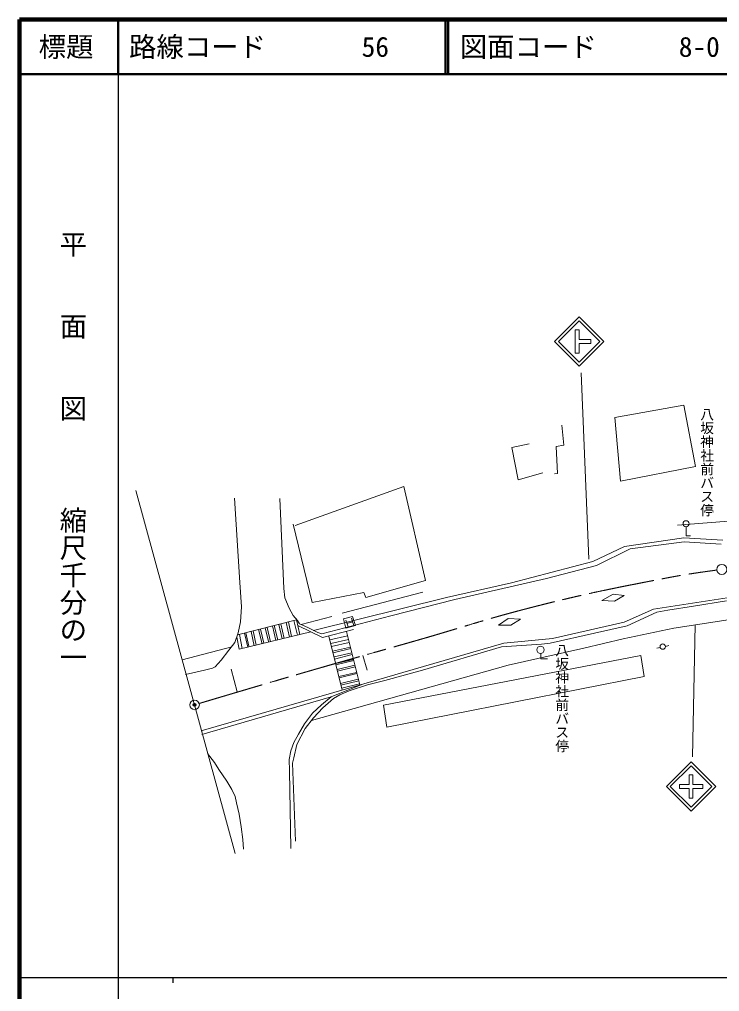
# Model space of a CAD drawing. Units: millimetres, scale not verified. Extents: x 40000 to 680000, y 20000 to 380000.
# Drawn here: x 40000 to 167781, y 202409 to 380000 of the extents above; entities that cross this region are included whole.
import ezdxf
from ezdxf.enums import TextEntityAlignment as Align

# ---------------------------------------------------------------- set-up
doc = ezdxf.new("R2010")
doc.units = ezdxf.units.MM
doc.header["$LTSCALE"] = 1000
doc.header["$PDMODE"] = 32
doc.header["$PDSIZE"] = 500
doc.linetypes.add('CHAIN', pattern=[18.5, 12, -1.5, 3.5, -1.5])
for name, color, linetype, lineweight in [('M-BGD', 7, 'Continuous', 13), ('M-BMK', 2, 'CHAIN', 13), ('M-TTL', 2, 'Continuous', 140), ('M-TTL-BAND', 7, 'Continuous', 25), ('M-TTL-LINE', 7, 'Continuous', 50), ('M-TTL-TXT', 7, 'Continuous', 13)]:
    doc.layers.add(name, color=color, linetype=linetype, lineweight=lineweight)
doc.layers.add('M-OTRS', color=6, linetype='Continuous')
doc.styles.add('@ＭＳ ゴシック', font='')
doc.styles.add('ＭＳ ゴシック', font='')
doc.styles.get('@ＭＳ ゴシック').set_extended_font_data('@MS Gothic')
doc.styles.get('ＭＳ ゴシック').set_extended_font_data('MS Gothic')

msp = doc.modelspace()

# ---------------------------------------------------------------- linework, layer by layer
at = {"layer": 'M-BGD'}
for p, q in [((142155, 323293), (141448, 323293)), ((141448, 323293), (141448, 319050)), ((142155, 321525), (142155, 323293)), ((144277, 321525), (142155, 321525)), ((144277, 320818), (144277, 321525)), ((142155, 319050), (142155, 320818)), ((142155, 320818), (144277, 320818)), ((141448, 319050), (142155, 319050)), ((142546, 315459), (143906, 281429)), ((161262, 309511), (148683, 307256)), ((163417, 298335), (161262, 309511)), ((148683, 307256), (149685, 295679)), ((138980, 305887), (139331, 302229)), ((129859, 301777), (133023, 302479)), ((139331, 302229), (137978, 301978)), ((137978, 301978), (138178, 297067)), ((129859, 301777), (131012, 295864)), ((131012, 295864), (135522, 297167)), ((138178, 297067), (137677, 296966)), ((149685, 295679), (163417, 298335)), ((61261, 293969), (79363, 227645)), ((90302, 287557), (110147, 294699)), ((110147, 294699), (114123, 277518)), ((79223, 292528), (80196, 277155)), ((87523, 292475), (88258, 276070)), ((93442, 273508), (89968, 287774)), ((160109, 287588), (176246, 288858)), ((161718, 287320), (161718, 285685)), ((161262, 285302), (150460, 283698)), ((151493, 283302), (161349, 284572)), ((168390, 284879), (161262, 285302)), ((161349, 284572), (168098, 284171)), ((161718, 285685), (162492, 285685)), ((150460, 283698), (144624, 280981)), ((145346, 280228), (151493, 283302)), ((144624, 280981), (129829, 277094)), ((136191, 277890), (145346, 280228)), ((80523, 272716), (80196, 277155)), ((114123, 277518), (103198, 274410)), ((129829, 277094), (117935, 274399)), ((119453, 274014), (136191, 277890)), ((88258, 276070), (88425, 274367)), ((102864, 275312), (93442, 273508)), ((98912, 271524), (113620, 275392)), ((103198, 274410), (102864, 275312)), ((88425, 274367), (89249, 272429)), ((117935, 274399), (93643, 268389)), ((107781, 271026), (119453, 274014)), ((146273, 273858), (148378, 275013)), ((148623, 273726), (146273, 273858)), ((148378, 275013), (150385, 274736)), ((150385, 274736), (148623, 273726)), ((155737, 272289), (170749, 274561)), ((163012, 272802), (169051, 273782)), ((80330, 269924), (80523, 272716)), ((89249, 272429), (89940, 271092)), ((150347, 269906), (155737, 272289)), ((156311, 271693), (158320, 272059)), ((158320, 272059), (163012, 272802)), ((79806, 267559), (90592, 270328)), ((89128, 269952), (89650, 267243)), ((89940, 271092), (90719, 270179)), ((90104, 270203), (90749, 267509)), ((90592, 270328), (91204, 267618)), ((90719, 270179), (91142, 269578)), ((97005, 270940), (91442, 269439)), ((95219, 267751), (107781, 271026)), ((99139, 270499), (100815, 270943)), ((99553, 268802), (99139, 270499)), ((99542, 270274), (99967, 269051)), ((99756, 269658), (100787, 269972)), ((100576, 270598), (101011, 269309)), ((100815, 270943), (101346, 269283)), ((127426, 269341), (129208, 270539)), ((129208, 270539), (131439, 270443)), ((131439, 270443), (129710, 269341)), ((150935, 269228), (156311, 271693)), ((159423, 268792), (173088, 270897)), ((79929, 267919), (80330, 269924)), ((82280, 268194), (82833, 265596)), ((82650, 268289), (83211, 265688)), ((83631, 268541), (84278, 265945)), ((83980, 268630), (84612, 266026)), ((84836, 268850), (85474, 266339)), ((85211, 268946), (85841, 266323)), ((86196, 269199), (86778, 266549)), ((86496, 269276), (87133, 266635)), ((87342, 269493), (87952, 266833)), ((87694, 269584), (88333, 266925)), ((88695, 269841), (89302, 267159)), ((95330, 267061), (90920, 269199)), ((91142, 269578), (92635, 268887)), ((92635, 268887), (94483, 267974)), ((100987, 268531), (95330, 267061)), ((101346, 269283), (99553, 268802)), ((102108, 258424), (99693, 268195)), ((129710, 269341), (127426, 269341)), ((137272, 266877), (150347, 269906)), ((144976, 267872), (150935, 269228)), ((150169, 266854), (159423, 268792)), ((163348, 269397), (162828, 245280)), ((79327, 266152), (79929, 267919)), ((80092, 264934), (79675, 267173)), ((80092, 264934), (93190, 268098)), ((80145, 267646), (80674, 265075)), ((81064, 267882), (81665, 265314)), ((81299, 267942), (81851, 265478)), ((94483, 267974), (95219, 267751)), ((96485, 267361), (98902, 257494)), ((96650, 266688), (99884, 267420)), ((96827, 265965), (100057, 266720)), ((128429, 266052), (137272, 266877)), ((136849, 266060), (144976, 267872)), ((142986, 265150), (150169, 266854)), ((69692, 263015), (78734, 265401)), ((76810, 262945), (78236, 264771)), ((78236, 264771), (79327, 266152)), ((96960, 265424), (100199, 266147)), ((97159, 264608), (100396, 265350)), ((97232, 264313), (100460, 265092)), ((102837, 258635), (128429, 266052)), ((113580, 261150), (127969, 265397)), ((127969, 265397), (132552, 265664)), ((129187, 262043), (142986, 265150)), ((132552, 265664), (135294, 265862)), ((135294, 265862), (136849, 266060)), ((156333, 265143), (156950, 265274)), ((157894, 265475), (158521, 265608)), ((75719, 261742), (76810, 262945)), ((97422, 263536), (100660, 264281)), ((97519, 263142), (100741, 263955)), ((97722, 262312), (100958, 263079)), ((97774, 262100), (101004, 262890)), ((102655, 263832), (103447, 261109)), ((153433, 263818), (106462, 254725)), ((135171, 264185), (135171, 263195)), ((135171, 263195), (136408, 263195)), ((154049, 259968), (153433, 263818)), ((70307, 260339), (73804, 261119)), ((73804, 261119), (75251, 261497)), ((75251, 261497), (75719, 261742)), ((78635, 261311), (79719, 257139)), ((93283, 251901), (129187, 262043)), ((97990, 261218), (101209, 262060)), ((98052, 260966), (101293, 261720)), ((106705, 259265), (113580, 261150)), ((98302, 259943), (101544, 260706)), ((98354, 259731), (101598, 260487)), ((98607, 258700), (101847, 259481)), ((107064, 250716), (154049, 259968)), ((73180, 250030), (102837, 258635)), ((96912, 256263), (102473, 258530)), ((98678, 258408), (101927, 259157)), ((98814, 257853), (102056, 258635)), ((100201, 257349), (103498, 258418)), ((103498, 258418), (106705, 259265)), ((73317, 249343), (96912, 256263)), ((96912, 256263), (95100, 254808)), ((95375, 254260), (97335, 255924)), ((97335, 255924), (98479, 256607)), ((98479, 256607), (100201, 257349)), ((95100, 254808), (93482, 253263)), ((93683, 252404), (95375, 254260)), ((106462, 254725), (107064, 250716)), ((93482, 253263), (91997, 251318)), ((92138, 250459), (93683, 252404)), ((90653, 247564), (92138, 250459)), ((91997, 251318), (90928, 249432)), ((90928, 249432), (90081, 247888)), ((90081, 247888), (89562, 246388)), ((90060, 245099), (90653, 247564)), ((74316, 245927), (75578, 244264)), ((89562, 246388), (89250, 244829)), ((89866, 244163), (90060, 245099)), ((75578, 244264), (76395, 243001)), ((89250, 244829), (89265, 242720)), ((90378, 229891), (89866, 244163)), ((76395, 243001), (77879, 240833)), ((89265, 242720), (89510, 228532)), ((77879, 240833), (78770, 239319)), ((78770, 239319), (79379, 238027)), ((79379, 238027), (79632, 236884)), ((79632, 236884), (80077, 234834)), ((80077, 234834), (80478, 232518)), ((80478, 232518), (80760, 230187)), ((80760, 230187), (80894, 228420))]:
    msp.add_line(p, q, dxfattribs=at)
for points in [[(142155, 316671), (137655, 321171), (142155, 325671), (146655, 321171)], [(142155, 317379), (138363, 321171), (142155, 324964), (145948, 321171)], [(158082, 239866), (162582, 244366), (167082, 239866), (162582, 235366)], [(158789, 239866), (162582, 243659), (166375, 239866), (162582, 236073)], [(162936, 239512), (164704, 239512), (164704, 240219), (162936, 240219), (162936, 241987), (162229, 241987), (162229, 240219), (160461, 240219), (160461, 239512), (162229, 239512), (162229, 237744), (162936, 237744)]]:
    msp.add_lwpolyline(points, close=True, dxfattribs=at)
for centre, radius in [((161681, 287873), 554), ((168203, 279527), 918), ((135101, 264838), 653), ((157412, 265420), 485), ((71958, 254775), 876)]:
    msp.add_circle(centre, radius, dxfattribs=at)
at = {"layer": 'M-BMK'}
msp.add_open_spline([(72794, 255037), (83669, 258273), (86425, 259101), (95185, 261628), (102290, 263678), (106288, 264761), (113394, 266807), (120394, 268822), (124258, 270160), (131302, 272019), (141616, 274740), (147488, 275919), (157963, 277932), (161626, 278636), (163826, 278944), (167288, 279406)], degree=3, knots=[0, 0, 0, 0, 1, 1, 1, 2, 2, 2, 3, 3, 3, 4, 4, 4, 5, 5, 5, 5], dxfattribs=at)
at = {"layer": 'M-OTRS'}
msp.add_point((71958, 254775), dxfattribs=at)
at = {"layer": 'M-TTL'}
for p, q in [((40000, 380000), (40000, 20000)), ((680000, 380000), (40000, 380000))]:
    msp.add_line(p, q, dxfattribs=at)
at = {"layer": 'M-TTL-BAND'}
for p, q in [((58000, 370000), (58000, 20000)), ((40000, 205000), (579000, 205000)), ((68000, 205000), (68000, 204000))]:
    msp.add_line(p, q, dxfattribs=at)
at = {"layer": 'M-TTL-LINE'}
for p, q in [((58000, 380000), (58000, 370000)), ((117750, 380000), (117750, 370000)), ((118250, 380000), (118250, 370000)), ((40000, 370000), (680000, 370000))]:
    msp.add_line(p, q, dxfattribs=at)

# ---------------------------------------------------------------- texts
at = {"layer": 'M-BGD', "style": '@ＭＳ ゴシック'}
for p in [(164015, 309119), (137560, 266040)]:
    msp.add_text('八坂神社前バス停', height=1833, rotation=270, dxfattribs=at).set_placement(p, align=Align.BOTTOM_LEFT)
at = {"layer": 'M-TTL-BAND', "style": '@ＭＳ ゴシック'}
for s, p in [('平\u3000\u3000面\u3000\u3000図', (49777, 306475)), ('縮尺千分の一', (49777, 261030))]:
    msp.add_text(s, height=3666, rotation=270, dxfattribs=at).set_placement(p, align=Align.MIDDLE_RIGHT)
at = {"layer": 'M-TTL-TXT', "style": 'ＭＳ ゴシック'}
msp.add_text('標題', height=3666, dxfattribs=at).set_placement((48500, 375000), align=Align.MIDDLE_CENTER)
for s, p in [('路線コード       56', (60000, 375000)), ('図面コード      8-0', (120380, 375000))]:
    msp.add_text(s, height=3666, dxfattribs=at).set_placement(p, align=Align.MIDDLE_LEFT)

doc.saveas('drawing.dxf')
